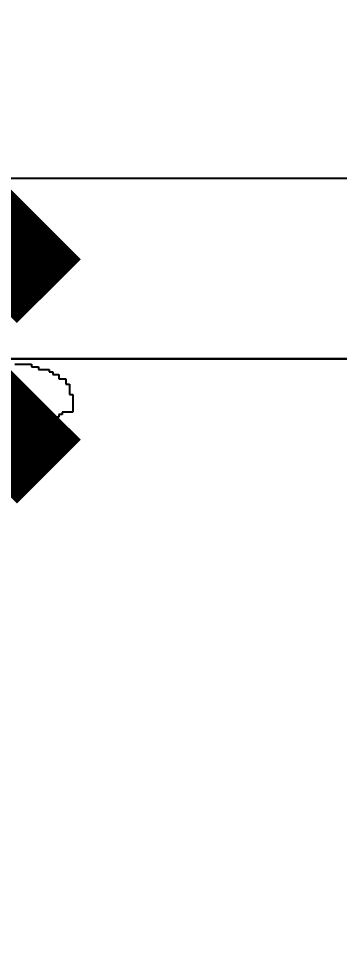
# Model space of a CAD drawing. Extents: x -446699 to 757189, y -606167 to -103070.
# Drawn here: x -172216.3 to -172180.8, y -405720.2 to -405617.9 of the extents above; entities that cross this region are included whole.
import ezdxf

# ---------------------------------------------------------------- set-up
doc = ezdxf.new("R2010")
doc.units = 0
doc.header["$LTSCALE"] = 1000
doc.header["$MEASUREMENT"] = 0
for name, color, linetype in [('8', 8, 'Continuous'), ('9', 9, 'Continuous'), ('PUB_DIM', 3, 'Continuous')]:
    doc.layers.add(name, color=color, linetype=linetype)
doc.styles.add('_TCH_DIM_T3', font='SIMPLEX', dxfattribs={"width": 0.705882, "bigfont": 'GBCBIG'})
doc.styles.add('DIM', font='txt_____.ttf')
doc.dimstyles.new('_TCH_ARCH&&25', dxfattribs={"dimtxt": 74.375, "dimasz": 25, "dimexe": 62.5, "dimexo": 75, "dimgap": 25, "dimtad": 1, "dimdec": 0, "dimzin": 0, "dimdsep": 46, "dimtxsty": '_TCH_DIM_T3', "dimblk": 'ARCHTICK', "dimcen": 0.09, "dimclrt": 7, "dimazin": 2, "dimtfac": 1, "dimtdec": 0, "dimtix": 1, "dimtmove": 2, "dimatfit": 3, "dimfxl": 1, "dimtolj": 1, "dimtzin": 0, "dimarcsym": 0})

# ---------------------------------------------------------------- blocks, each defined once
blk = doc.blocks.new('BL_6213')
for p, q in [((1376.182, -1.3115), (1381.1309, -1.3115)), ((1381.1309, -1.3115), (1382.7806, -1.3115)), ((1381.1309, -1.3115), (1381.1309, -1.3115)), ((1382.7806, -1.3115), (1387.7295, -1.3115)), ((1382.7806, -1.3115), (1382.7806, -1.3115)), ((1387.7295, -1.3115), (1387.7295, -3.7843)), ((1387.7295, -1.3115), (1387.7295, -1.3115)), ((1387.7295, -3.7843), (1392.6784, -3.7843)), ((1387.7295, -3.7843), (1387.7295, -3.7843)), ((1392.6784, -3.7843), (1392.6784, -6.2571)), ((1392.6784, -6.2571), (1395.1529, -6.2571)), ((1395.1529, -6.2571), (1400.1018, -6.2571)), ((1395.1529, -6.2571), (1395.1529, -6.2571)), ((1400.1018, -6.2571), (1400.1018, -8.7299)), ((1400.1018, -8.7299), (1402.5763, -8.7299)), ((1402.5763, -8.7299), (1402.5763, -11.2027)), ((1402.5763, -11.2027), (1406.7004, -11.2027)), ((1406.7004, -11.2027), (1406.7004, -15.3241)), ((1406.7004, -15.3241), (1409.1748, -15.3241)), ((1406.7004, -15.3241), (1406.7004, -15.3241)), ((1409.1748, -15.3241), (1411.6493, -15.3241)), ((1409.1748, -15.3241), (1409.1748, -15.3241)), ((1411.6493, -15.3241), (1411.6493, -20.2697)), ((1411.6493, -20.2697), (1414.1238, -20.2697)), ((1411.6493, -20.2697), (1411.6493, -20.2697)), ((1414.1238, -20.2697), (1414.1238, -27.6881)), ((1414.1238, -27.6881), (1414.1238, -30.1609)), ((1414.1238, -27.6881), (1414.1238, -27.6881)), ((1414.1238, -30.1609), (1416.5982, -30.1609)), ((1414.1238, -30.1609), (1414.1238, -30.1609)), ((1416.5982, -30.1609), (1416.5982, -32.6337)), ((1416.5982, -30.1609), (1416.5982, -30.1609)), ((1416.5982, -32.6337), (1416.5982, -34.2822)), ((1416.5982, -32.6337), (1416.5982, -32.6337)), ((1416.5982, -34.2822), (1416.5982, -39.2278)), ((1416.5982, -34.2822), (1416.5982, -34.2822)), ((1416.5982, -39.2278), (1416.5982, -44.1734)), ((1416.5982, -39.2278), (1416.5982, -39.2278)), ((1416.5982, -44.1734), (1416.5982, -46.6462)), ((1416.5982, -44.1734), (1416.5982, -44.1734)), ((1406.7004, -49.119), (1406.7004, -51.5918)), ((1409.1748, -49.119), (1406.7004, -49.119)), ((1409.1748, -46.6462), (1409.1748, -49.119)), ((1411.6493, -46.6462), (1409.1748, -46.6462)), ((1411.6493, -46.6462), (1411.6493, -46.6462)), ((1416.5982, -46.6462), (1411.6493, -46.6462)), ((1416.5982, -46.6462), (1416.5982, -46.6462)), ((1385.255, -55.7132), (1385.255, -58.186)), ((1390.2039, -55.7132), (1385.255, -55.7132)), ((1390.2039, -55.7132), (1390.2039, -55.7132)), ((1397.6273, -55.7132), (1390.2039, -55.7132)), ((1397.6273, -55.7132), (1397.6273, -55.7132)), ((1402.5763, -55.7132), (1397.6273, -55.7132)), ((1402.5763, -51.5918), (1402.5763, -55.7132)), ((1406.7004, -51.5918), (1402.5763, -51.5918)), ((1402.5763, -55.7132), (1402.5763, -55.7132)), ((1381.1309, -58.186), (1368.7586, -58.186)), ((1381.1309, -58.186), (1381.1309, -58.186)), ((1385.255, -58.186), (1381.1309, -58.186))]:
    blk.add_line(p, q)
at = {"style": 'DIM', "flags": 1}
for tag in ['YVALUE', 'XVALUE']:
    blk.add_attdef(tag, (-1017000.6567, -1028626.5217), '', height=0.02, dxfattribs=at)
blk = doc.blocks.new('_ArchTick')
at = {"color": 0, "linetype": 'ByBlock', "const_width": 0.4}
blk.add_lwpolyline([(-0.5, -0.5), (0.5, 0.5)], dxfattribs=at)
blk = doc.blocks.new('*D80')
at = {"layer": 'Defpoints', "color": 0, "transparency": 16777216}
for p in [(-172225.47, -405635.63), (-172092.89, -405635.63), (-172092.89, -405655.63)]:
    blk.add_point(p, dxfattribs=at)
at = {"layer": 'PUB_DIM', "color": 0, "lineweight": -2, "transparency": 16777216}
for p, q in [((-172225.47, -405635.63), (-172225.47, -405610.63)), ((-172167.89, -405635.63), (-172287.97, -405635.63)), ((-172225.47, -405655.63), (-172225.47, -405635.63)), ((-172167.89, -405655.63), (-172287.97, -405655.63)), ((-172225.47, -405655.63), (-172225.47, -405680.63))]:
    blk.add_line(p, q, dxfattribs=at)
at = {"layer": 'PUB_DIM', "color": 0, "lineweight": -2, "transparency": 16777216, "xscale": 25, "yscale": 25, "zscale": 25}
for p, rotation in [((-172225.47, -405635.63), 270), ((-172225.47, -405655.63), 90)]:
    blk.add_blockref('_ArchTick', p, dxfattribs=dict(at, rotation=rotation))
at = {"layer": 'PUB_DIM', "color": 7, "transparency": 16777216, "insert": (-172294.59, -405571.85), "char_height": 74.375, "attachment_point": 5, "rotation": 90, "style": '_TCH_DIM_T3'}
blk.add_mtext('\\A1;20', dxfattribs=at)
blk = doc.blocks.new('*D81')
at = {"layer": 'Defpoints', "color": 0, "transparency": 16777216}
for p in [(-172225.47, -405655.63), (-172092.89, -405655.63), (-172092.89, -405906)]:
    blk.add_point(p, dxfattribs=at)
at = {"layer": 'PUB_DIM', "color": 0, "lineweight": -2, "transparency": 16777216}
for p, q in [((-172167.89, -405655.63), (-172287.97, -405655.63)), ((-172225.47, -405906), (-172225.47, -405655.63)), ((-172167.89, -405906), (-172287.97, -405906))]:
    blk.add_line(p, q, dxfattribs=at)
at = {"layer": 'PUB_DIM', "color": 0, "lineweight": -2, "transparency": 16777216, "xscale": 25, "yscale": 25, "zscale": 25}
for p, rotation in [((-172225.47, -405655.63), 90), ((-172225.47, -405906), 270)]:
    blk.add_blockref('_ArchTick', p, dxfattribs=dict(at, rotation=rotation))
at = {"layer": 'PUB_DIM', "color": 7, "transparency": 16777216, "insert": (-172287.66, -405780.82), "char_height": 74.375, "attachment_point": 5, "rotation": 90, "style": '_TCH_DIM_T3'}
blk.add_mtext('\\A1;250', dxfattribs=at)

msp = doc.modelspace()

# ---------------------------------------------------------------- linework, layer by layer
at = {"layer": '9'}
msp.add_lwpolyline([(-172126.21, -405655.66), (-172615.2, -405655.66)], dxfattribs=at)

# ---------------------------------------------------------------- block references
at = {"layer": '8', "xscale": 0.1589765482349321, "yscale": 0.117140571703203, "zscale": 0.1589765482349321}
msp.add_blockref('BL_6213', (-172435.5, -405656.06), dxfattribs=at)

# ---------------------------------------------------------------- dimensions: what is measured, and where the dimension line sits
at = {"layer": 'PUB_DIM'}
dim = msp.add_linear_dim(base=(-172225.47, -405635.63), p1=(-172092.89, -405655.63), p2=(-172092.89, -405635.63), angle=90, dimstyle='_TCH_ARCH&&25', dxfattribs=at)
dim.commit()
dim.dimension.update_dxf_attribs({"geometry": '*D80', "text_midpoint": (-172294.59, -405571.85), "dimtype": 129})
dim = msp.add_aligned_dim(p1=(-172092.89, -405906), p2=(-172092.89, -405655.63), distance=132.58, dimstyle='_TCH_ARCH&&25', dxfattribs=at)
dim.commit()
dim.dimension.update_dxf_attribs({"geometry": '*D81', "text_midpoint": (-172287.66, -405780.82)})

doc.saveas('drawing.dxf')
